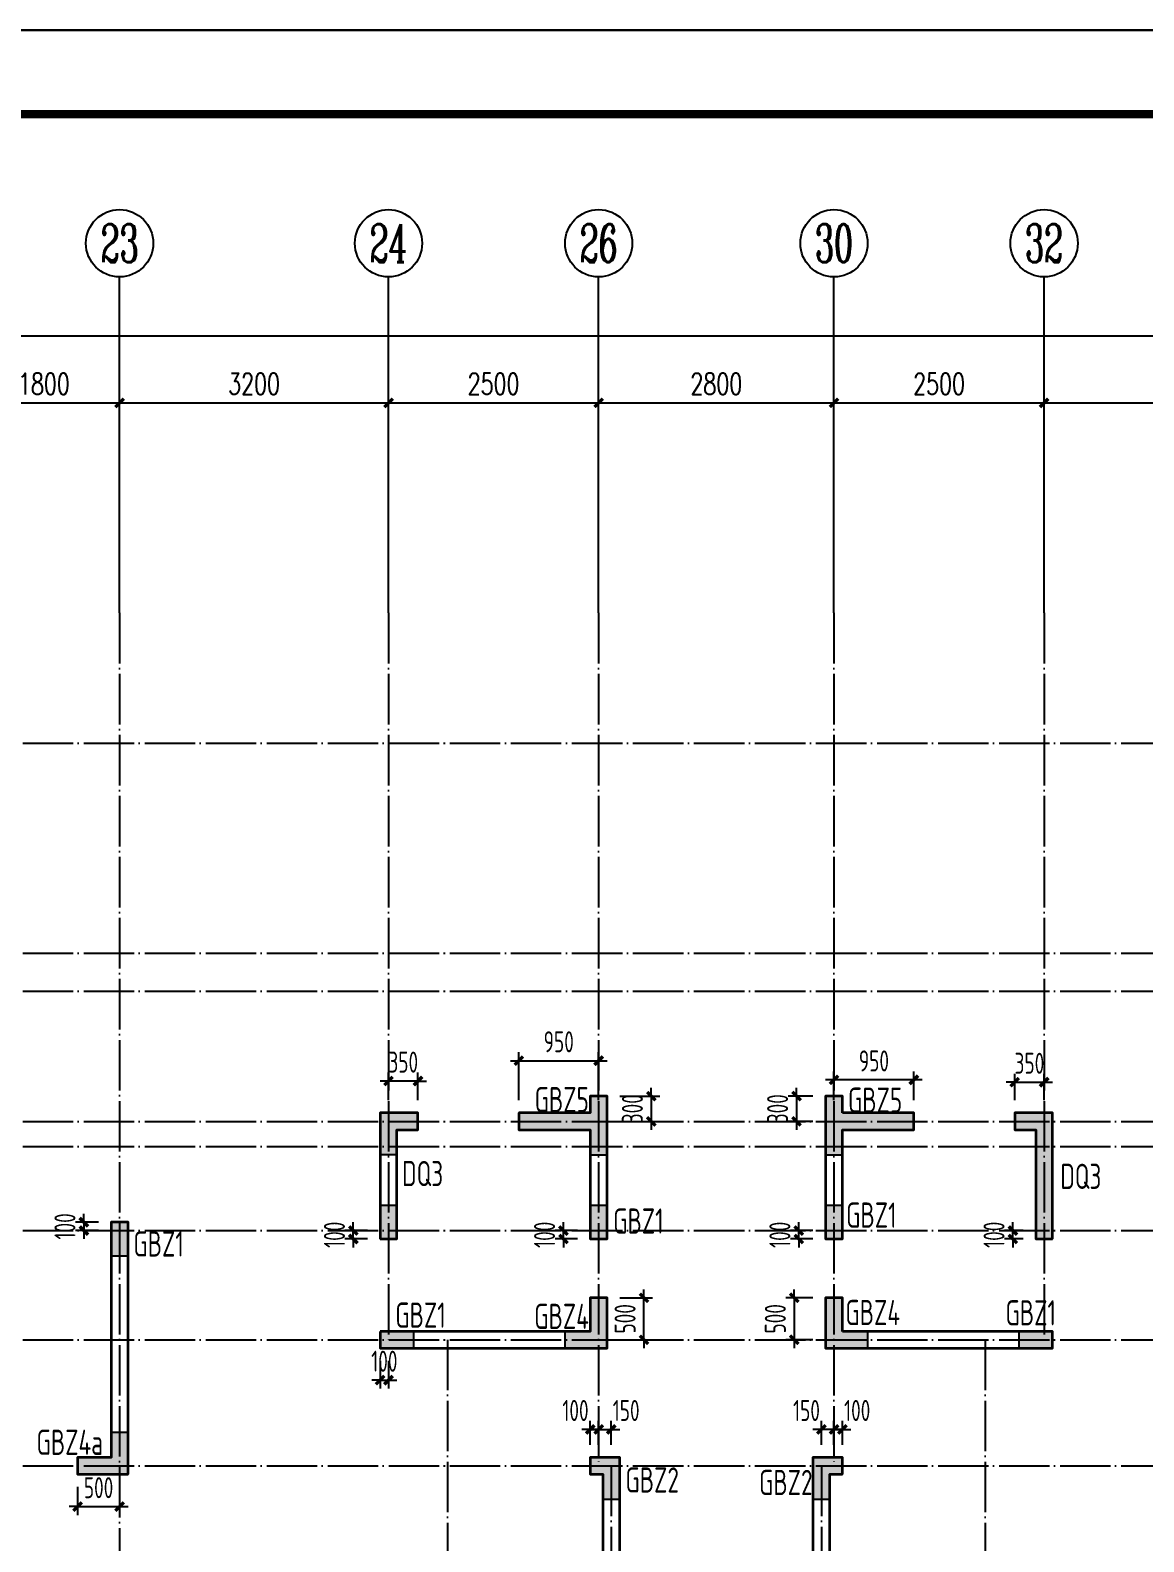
# Model space of a CAD drawing. Extents: x 393367 to 3005760, y 4998 to 826018.
# Drawn here: x 2384772 to 2398021, y 430574 to 448562 of the extents above; entities that cross this region are included whole.
import ezdxf
from ezdxf.enums import TextEntityAlignment as Align

# ---------------------------------------------------------------- set-up
doc = ezdxf.new("R2010")
doc.units = 0
doc.header["$LTSCALE"] = 1000
doc.linetypes.add('DOTE', pattern=[2.42, 2, -0.2, 0.02, -0.2])
doc.layers.get('0').update_dxf_attribs({"linetype": 'CONTINUOUS'})
doc.layers.get('Defpoints').update_dxf_attribs({"linetype": 'CONTINUOUS'})
for name, color, linetype in [('-TK', 7, 'CONTINUOUS'), ('AXIS', 3, 'CONTINUOUS'), ('AXIS_TEXT', 7, 'CONTINUOUS'), ('COLU_HATCH', 251, 'CONTINUOUS'), ('COLU_TH', 5, 'CONTINUOUS'), ('DIM', 3, 'CONTINUOUS'), ('DOTE', 8, 'DOTE'), ('S-砼墙', 150, 'CONTINUOUS'), ('TEXT', 7, 'CONTINUOUS')]:
    doc.layers.add(name, color=color, linetype=linetype)
doc.layers.add('yichutu', color=7, linetype='CONTINUOUS', true_color=0xffffff, plot=False)
doc.styles.add('_TCH_AXIS', font='COMPLEX', dxfattribs={"bigfont": 'GBCBIG'})
doc.styles.add('_TCH_DIM_T3', font='SIMPLEX', dxfattribs={"width": 0.705882, "bigfont": 'GBCBIG'})
doc.styles.add('COMPLEX', font='COMPLEX')
doc.styles.add('TSSD_Rein', font='Tssdeng.shx', dxfattribs={"width": 0.7, "bigfont": 'hztxt.shx'})
doc.dimstyles.new('_TCH_ARCH&&100', dxfattribs={"dimtxt": 255, "dimasz": 100, "dimexe": 250, "dimexo": 300, "dimgap": 100, "dimtad": 1, "dimdec": 0, "dimzin": 0, "dimdsep": 46, "dimtxsty": '_TCH_DIM_T3', "dimblk": 'ARCHTICK', "dimcen": 0.09, "dimclrt": 7, "dimazin": 2, "dimtfac": 1, "dimtdec": 0, "dimtix": 1, "dimtmove": 2, "dimatfit": 3, "dimldrblk": 'ARCHTICK', "dimfxl": 1, "dimtolj": 1, "dimtzin": 0, "dimarcsym": 0})
doc.dimstyles.new('TSSD_100_100$0', dxfattribs={"dimtxt": 250, "dimasz": 100, "dimexe": 100, "dimexo": 250, "dimgap": 100, "dimtad": 1, "dimdec": 0, "dimzin": 0, "dimdsep": 46, "dimtxsty": 'TSSD_Rein', "dimblk": 'ARCHTICK', "dimcen": 0, "dimdle": 100, "dimclrt": 7, "dimadec": 0, "dimazin": 0, "dimtfac": 1, "dimtdec": 0, "dimtix": 1, "dimtmove": 2, "dimatfit": 3, "dimldrblk": '_tsdbk', "dimfxl": 1, "dimtolj": 1, "dimtzin": 0, "dimarcsym": 0})

# ---------------------------------------------------------------- blocks, each defined once
blk = doc.blocks.new('_ArchTick')
at = {"color": 0, "linetype": 'ByBlock', "const_width": 0.4}
blk.add_lwpolyline([(-0.5, -0.5), (0.5, 0.5)], dxfattribs=at)
blk = doc.blocks.new('*D391')
at = {"layer": 'AXIS', "color": 0, "lineweight": -2, "transparency": 16777216}
for p, q in [((2396835, 441927), (2396835, 444377)), ((2400035, 441927), (2400035, 444377)), ((2396835, 444127), (2400035, 444127))]:
    blk.add_line(p, q, dxfattribs=at)
at = {"layer": 'Defpoints', "color": 0, "transparency": 16777216}
for p in [(2400035, 444127), (2396835, 441627), (2400035, 441627)]:
    blk.add_point(p, dxfattribs=at)
at = {"layer": 'AXIS', "color": 0, "lineweight": -2, "transparency": 16777216, "xscale": 100, "yscale": 100, "zscale": 100, "rotation": 180}
blk.add_blockref('_ArchTick', (2396835, 444127), dxfattribs=at)
at = {"layer": 'AXIS', "color": 0, "lineweight": -2, "transparency": 16777216, "xscale": 100, "yscale": 100, "zscale": 100}
blk.add_blockref('_ArchTick', (2400035, 444127), dxfattribs=at)
at = {"layer": 'AXIS', "color": 7, "transparency": 16777216, "insert": (2398435, 444354), "char_height": 255, "attachment_point": 5, "style": '_TCH_DIM_T3'}
blk.add_mtext('\\A1;3200', dxfattribs=at)
blk = doc.blocks.new('*D392')
at = {"layer": 'AXIS', "color": 0, "lineweight": -2, "transparency": 16777216}
for p, q in [((2394335, 441927), (2394335, 444377)), ((2396835, 441927), (2396835, 444377)), ((2394335, 444127), (2396835, 444127))]:
    blk.add_line(p, q, dxfattribs=at)
at = {"layer": 'Defpoints', "color": 0, "transparency": 16777216}
for p in [(2396835, 444127), (2394335, 441627), (2396835, 441627)]:
    blk.add_point(p, dxfattribs=at)
at = {"layer": 'AXIS', "color": 0, "lineweight": -2, "transparency": 16777216, "xscale": 100, "yscale": 100, "zscale": 100, "rotation": 180}
blk.add_blockref('_ArchTick', (2394335, 444127), dxfattribs=at)
at = {"layer": 'AXIS', "color": 0, "lineweight": -2, "transparency": 16777216, "xscale": 100, "yscale": 100, "zscale": 100}
blk.add_blockref('_ArchTick', (2396835, 444127), dxfattribs=at)
at = {"layer": 'AXIS', "color": 7, "transparency": 16777216, "insert": (2395585, 444354), "char_height": 255, "attachment_point": 5, "style": '_TCH_DIM_T3'}
blk.add_mtext('\\A1;2500', dxfattribs=at)
blk = doc.blocks.new('*D393')
at = {"layer": 'AXIS', "color": 0, "lineweight": -2, "transparency": 16777216}
for p, q in [((2391535, 441927), (2391535, 444377)), ((2394335, 441927), (2394335, 444377)), ((2391535, 444127), (2394335, 444127))]:
    blk.add_line(p, q, dxfattribs=at)
at = {"layer": 'Defpoints', "color": 0, "transparency": 16777216}
for p in [(2394335, 444127), (2391535, 441627), (2394335, 441627)]:
    blk.add_point(p, dxfattribs=at)
at = {"layer": 'AXIS', "color": 0, "lineweight": -2, "transparency": 16777216, "xscale": 100, "yscale": 100, "zscale": 100, "rotation": 180}
blk.add_blockref('_ArchTick', (2391535, 444127), dxfattribs=at)
at = {"layer": 'AXIS', "color": 0, "lineweight": -2, "transparency": 16777216, "xscale": 100, "yscale": 100, "zscale": 100}
blk.add_blockref('_ArchTick', (2394335, 444127), dxfattribs=at)
at = {"layer": 'AXIS', "color": 7, "transparency": 16777216, "insert": (2392935, 444354), "char_height": 255, "attachment_point": 5, "style": '_TCH_DIM_T3'}
blk.add_mtext('\\A1;2800', dxfattribs=at)
blk = doc.blocks.new('*D394')
at = {"layer": 'AXIS', "color": 0, "lineweight": -2, "transparency": 16777216}
for p, q in [((2389035, 441927), (2389035, 444377)), ((2391535, 441927), (2391535, 444377)), ((2389035, 444127), (2391535, 444127))]:
    blk.add_line(p, q, dxfattribs=at)
at = {"layer": 'Defpoints', "color": 0, "transparency": 16777216}
for p in [(2391535, 444127), (2389035, 441627), (2391535, 441627)]:
    blk.add_point(p, dxfattribs=at)
at = {"layer": 'AXIS', "color": 0, "lineweight": -2, "transparency": 16777216, "xscale": 100, "yscale": 100, "zscale": 100, "rotation": 180}
blk.add_blockref('_ArchTick', (2389035, 444127), dxfattribs=at)
at = {"layer": 'AXIS', "color": 0, "lineweight": -2, "transparency": 16777216, "xscale": 100, "yscale": 100, "zscale": 100}
blk.add_blockref('_ArchTick', (2391535, 444127), dxfattribs=at)
at = {"layer": 'AXIS', "color": 7, "transparency": 16777216, "insert": (2390285, 444354), "char_height": 255, "attachment_point": 5, "style": '_TCH_DIM_T3'}
blk.add_mtext('\\A1;2500', dxfattribs=at)
blk = doc.blocks.new('*D395')
at = {"layer": 'AXIS', "color": 0, "lineweight": -2, "transparency": 16777216}
for p, q in [((2385835, 441927), (2385835, 444377)), ((2389035, 441927), (2389035, 444377)), ((2385835, 444127), (2389035, 444127))]:
    blk.add_line(p, q, dxfattribs=at)
at = {"layer": 'Defpoints', "color": 0, "transparency": 16777216}
for p in [(2389035, 444127), (2385835, 441627), (2389035, 441627)]:
    blk.add_point(p, dxfattribs=at)
at = {"layer": 'AXIS', "color": 0, "lineweight": -2, "transparency": 16777216, "xscale": 100, "yscale": 100, "zscale": 100, "rotation": 180}
blk.add_blockref('_ArchTick', (2385835, 444127), dxfattribs=at)
at = {"layer": 'AXIS', "color": 0, "lineweight": -2, "transparency": 16777216, "xscale": 100, "yscale": 100, "zscale": 100}
blk.add_blockref('_ArchTick', (2389035, 444127), dxfattribs=at)
at = {"layer": 'AXIS', "color": 7, "transparency": 16777216, "insert": (2387435, 444354), "char_height": 255, "attachment_point": 5, "style": '_TCH_DIM_T3'}
blk.add_mtext('\\A1;3200', dxfattribs=at)
blk = doc.blocks.new('*D396')
at = {"layer": 'AXIS', "color": 0, "lineweight": -2, "transparency": 16777216}
for p, q in [((2384035, 441927), (2384035, 444377)), ((2385835, 441927), (2385835, 444377)), ((2384035, 444127), (2385835, 444127))]:
    blk.add_line(p, q, dxfattribs=at)
at = {"layer": 'Defpoints', "color": 0, "transparency": 16777216}
for p in [(2385835, 444127), (2384035, 441627), (2385835, 441627)]:
    blk.add_point(p, dxfattribs=at)
at = {"layer": 'AXIS', "color": 0, "lineweight": -2, "transparency": 16777216, "xscale": 100, "yscale": 100, "zscale": 100, "rotation": 180}
blk.add_blockref('_ArchTick', (2384035, 444127), dxfattribs=at)
at = {"layer": 'AXIS', "color": 0, "lineweight": -2, "transparency": 16777216, "xscale": 100, "yscale": 100, "zscale": 100}
blk.add_blockref('_ArchTick', (2385835, 444127), dxfattribs=at)
at = {"layer": 'AXIS', "color": 7, "transparency": 16777216, "insert": (2384935, 444354), "char_height": 255, "attachment_point": 5, "style": '_TCH_DIM_T3'}
blk.add_mtext('\\A1;1800', dxfattribs=at)
blk = doc.blocks.new('*D445')
at = {"layer": 'AXIS', "color": 0, "lineweight": -2, "transparency": 16777216}
for p, q in [((2351735, 441927), (2351735, 445177)), ((2406735, 441927), (2406735, 445177)), ((2351735, 444927), (2406735, 444927))]:
    blk.add_line(p, q, dxfattribs=at)
at = {"layer": 'Defpoints', "color": 0, "transparency": 16777216}
for p in [(2406735, 444927), (2351735, 441627), (2406735, 441627)]:
    blk.add_point(p, dxfattribs=at)
at = {"layer": 'AXIS', "color": 0, "lineweight": -2, "transparency": 16777216, "xscale": 100, "yscale": 100, "zscale": 100, "rotation": 180}
blk.add_blockref('_ArchTick', (2351735, 444927), dxfattribs=at)
at = {"layer": 'AXIS', "color": 0, "lineweight": -2, "transparency": 16777216, "xscale": 100, "yscale": 100, "zscale": 100}
blk.add_blockref('_ArchTick', (2406735, 444927), dxfattribs=at)
at = {"layer": 'AXIS', "color": 7, "transparency": 16777216, "insert": (2379235, 445154), "char_height": 255, "attachment_point": 5, "style": '_TCH_DIM_T3'}
blk.add_mtext('\\A1;55000', dxfattribs=at)
blk = doc.blocks.new('_axiso')
blk.add_circle((0, 0), 0.5)
at = {"layer": 'AXIS_TEXT', "style": 'COMPLEX', "width": 1.041667}
blk.add_attdef('A', text='', height=0.56, dxfattribs=at).set_placement((-0.25, -0.28), (0.25, -0.28), align=Align.FIT)
blk = doc.blocks.new('*D318')
at = {"layer": 'Defpoints', "color": 0, "transparency": 16777216}
for p in [(2394335, 431911), (2394335, 431477), (2394435, 431477)]:
    blk.add_point(p, dxfattribs=at)
at = {"layer": 'DIM', "color": 0, "lineweight": -2, "transparency": 16777216}
for p, q in [((2394335, 431911), (2394235, 431911)), ((2394335, 431727), (2394335, 432011)), ((2394435, 431911), (2394335, 431911)), ((2394435, 431727), (2394435, 432011)), ((2394435, 431911), (2394535, 431911))]:
    blk.add_line(p, q, dxfattribs=at)
at = {"layer": 'DIM', "color": 0, "lineweight": -2, "transparency": 16777216, "xscale": 100, "yscale": 100, "zscale": 100}
blk.add_blockref('_ArchTick', (2394335, 431911), dxfattribs=at)
at = {"layer": 'DIM', "color": 0, "lineweight": -2, "transparency": 16777216, "xscale": 100, "yscale": 100, "zscale": 100, "rotation": 180}
blk.add_blockref('_ArchTick', (2394435, 431911), dxfattribs=at)
at = {"layer": 'DIM', "color": 7, "transparency": 16777216, "insert": (2394611, 432136), "char_height": 250, "attachment_point": 5, "style": 'TSSD_Rein'}
blk.add_mtext('\\A1;100', dxfattribs=at)
blk = doc.blocks.new('_tsdbk')
blk.add_line((-1, 0), (0, 0))
at = {"const_width": 0.5}
blk.add_lwpolyline([(-0.7, -0.7), (0.7, 0.7)], dxfattribs=at)
blk = doc.blocks.new('*D319')
at = {"layer": 'Defpoints', "color": 0, "transparency": 16777216}
for p in [(2394185, 431911), (2394185, 431477), (2394335, 431477)]:
    blk.add_point(p, dxfattribs=at)
at = {"layer": 'DIM', "color": 0, "lineweight": -2, "transparency": 16777216}
for p, q in [((2394185, 431911), (2394085, 431911)), ((2394185, 431727), (2394185, 432011)), ((2394335, 431911), (2394185, 431911)), ((2394335, 431727), (2394335, 432011)), ((2394335, 431911), (2394435, 431911))]:
    blk.add_line(p, q, dxfattribs=at)
at = {"layer": 'DIM', "color": 0, "lineweight": -2, "transparency": 16777216, "xscale": 100, "yscale": 100, "zscale": 100}
blk.add_blockref('_ArchTick', (2394185, 431911), dxfattribs=at)
at = {"layer": 'DIM', "color": 0, "lineweight": -2, "transparency": 16777216, "xscale": 100, "yscale": 100, "zscale": 100, "rotation": 180}
blk.add_blockref('_ArchTick', (2394335, 431911), dxfattribs=at)
at = {"layer": 'DIM', "color": 7, "transparency": 16777216, "insert": (2394008, 432136), "char_height": 250, "attachment_point": 5, "style": 'TSSD_Rein'}
blk.add_mtext('\\A1;150', dxfattribs=at)
blk = doc.blocks.new('*D320')
at = {"layer": 'Defpoints', "color": 0, "transparency": 16777216}
for p in [(2391535, 431911), (2391435, 431477), (2391535, 431477)]:
    blk.add_point(p, dxfattribs=at)
at = {"layer": 'DIM', "color": 0, "lineweight": -2, "transparency": 16777216}
for p, q in [((2391435, 431911), (2391335, 431911)), ((2391435, 431727), (2391435, 432011)), ((2391435, 431911), (2391535, 431911)), ((2391535, 431727), (2391535, 432011)), ((2391535, 431911), (2391635, 431911))]:
    blk.add_line(p, q, dxfattribs=at)
at = {"layer": 'DIM', "color": 0, "lineweight": -2, "transparency": 16777216, "xscale": 100, "yscale": 100, "zscale": 100}
blk.add_blockref('_ArchTick', (2391435, 431911), dxfattribs=at)
at = {"layer": 'DIM', "color": 0, "lineweight": -2, "transparency": 16777216, "xscale": 100, "yscale": 100, "zscale": 100, "rotation": 180}
blk.add_blockref('_ArchTick', (2391535, 431911), dxfattribs=at)
at = {"layer": 'DIM', "color": 7, "transparency": 16777216, "insert": (2391259, 432136), "char_height": 250, "attachment_point": 5, "style": 'TSSD_Rein'}
blk.add_mtext('\\A1;100', dxfattribs=at)
blk = doc.blocks.new('*D321')
at = {"layer": 'Defpoints', "color": 0, "transparency": 16777216}
for p in [(2391685, 431911), (2391535, 431477), (2391685, 431477)]:
    blk.add_point(p, dxfattribs=at)
at = {"layer": 'DIM', "color": 0, "lineweight": -2, "transparency": 16777216}
for p, q in [((2391535, 431911), (2391435, 431911)), ((2391535, 431727), (2391535, 432011)), ((2391535, 431911), (2391685, 431911)), ((2391685, 431727), (2391685, 432011)), ((2391685, 431911), (2391785, 431911))]:
    blk.add_line(p, q, dxfattribs=at)
at = {"layer": 'DIM', "color": 0, "lineweight": -2, "transparency": 16777216, "xscale": 100, "yscale": 100, "zscale": 100}
blk.add_blockref('_ArchTick', (2391535, 431911), dxfattribs=at)
at = {"layer": 'DIM', "color": 0, "lineweight": -2, "transparency": 16777216, "xscale": 100, "yscale": 100, "zscale": 100, "rotation": 180}
blk.add_blockref('_ArchTick', (2391685, 431911), dxfattribs=at)
at = {"layer": 'DIM', "color": 7, "transparency": 16777216, "insert": (2391862, 432136), "char_height": 250, "attachment_point": 5, "style": 'TSSD_Rein'}
blk.add_mtext('\\A1;150', dxfattribs=at)
blk = doc.blocks.new('*D322')
at = {"layer": 'Defpoints', "color": 0, "transparency": 16777216}
for p in [(2388935, 432977), (2389035, 432977), (2389035, 432497)]:
    blk.add_point(p, dxfattribs=at)
at = {"layer": 'DIM', "color": 0, "lineweight": -2, "transparency": 16777216}
for p, q in [((2388935, 432727), (2388935, 432397)), ((2389035, 432727), (2389035, 432397)), ((2388935, 432497), (2388835, 432497)), ((2388935, 432497), (2389035, 432497)), ((2389035, 432497), (2389135, 432497))]:
    blk.add_line(p, q, dxfattribs=at)
at = {"layer": 'DIM', "color": 0, "lineweight": -2, "transparency": 16777216, "xscale": 100, "yscale": 100, "zscale": 100}
blk.add_blockref('_ArchTick', (2388935, 432497), dxfattribs=at)
at = {"layer": 'DIM', "color": 0, "lineweight": -2, "transparency": 16777216, "xscale": 100, "yscale": 100, "zscale": 100, "rotation": 180}
blk.add_blockref('_ArchTick', (2389035, 432497), dxfattribs=at)
at = {"layer": 'DIM', "color": 7, "transparency": 16777216, "insert": (2388985, 432722), "char_height": 250, "attachment_point": 5, "style": 'TSSD_Rein'}
blk.add_mtext('\\A1;100', dxfattribs=at)
blk = doc.blocks.new('*D323')
at = {"layer": 'Defpoints', "color": 0, "transparency": 16777216}
for p in [(2385410, 434277), (2385835, 434377), (2385835, 434277)]:
    blk.add_point(p, dxfattribs=at)
at = {"layer": 'DIM', "color": 0, "lineweight": -2, "transparency": 16777216}
for p, q in [((2385410, 434377), (2385410, 434477)), ((2385585, 434377), (2385310, 434377)), ((2385585, 434277), (2385310, 434277)), ((2385410, 434377), (2385410, 434277)), ((2385410, 434277), (2385410, 434177))]:
    blk.add_line(p, q, dxfattribs=at)
at = {"layer": 'DIM', "color": 0, "lineweight": -2, "transparency": 16777216, "xscale": 100, "yscale": 100, "zscale": 100}
for p, rotation in [((2385410, 434377), 270), ((2385410, 434277), 90)]:
    blk.add_blockref('_ArchTick', p, dxfattribs=dict(at, rotation=rotation))
at = {"layer": 'DIM', "color": 7, "transparency": 16777216, "insert": (2385185, 434327), "char_height": 250, "attachment_point": 5, "rotation": 90, "style": 'TSSD_Rein'}
blk.add_mtext('\\A1;100', dxfattribs=at)
blk = doc.blocks.new('*D324')
at = {"layer": 'Defpoints', "color": 0, "transparency": 16777216}
for p in [(2385335, 431477), (2385835, 431477), (2385835, 430992)]:
    blk.add_point(p, dxfattribs=at)
at = {"layer": 'DIM', "color": 0, "lineweight": -2, "transparency": 16777216}
for p, q in [((2385335, 431227), (2385335, 430892)), ((2385835, 431227), (2385835, 430892)), ((2385335, 430992), (2385235, 430992)), ((2385335, 430992), (2385835, 430992)), ((2385835, 430992), (2385935, 430992))]:
    blk.add_line(p, q, dxfattribs=at)
at = {"layer": 'DIM', "color": 0, "lineweight": -2, "transparency": 16777216, "xscale": 100, "yscale": 100, "zscale": 100}
blk.add_blockref('_ArchTick', (2385335, 430992), dxfattribs=at)
at = {"layer": 'DIM', "color": 0, "lineweight": -2, "transparency": 16777216, "xscale": 100, "yscale": 100, "zscale": 100, "rotation": 180}
blk.add_blockref('_ArchTick', (2385835, 430992), dxfattribs=at)
at = {"layer": 'DIM', "color": 7, "transparency": 16777216, "insert": (2385585, 431217), "char_height": 250, "attachment_point": 5, "style": 'TSSD_Rein'}
blk.add_mtext('\\A1;500', dxfattribs=at)
blk = doc.blocks.new('*D327')
at = {"layer": 'Defpoints', "color": 0, "transparency": 16777216}
for p in [(2391116, 434277), (2391535, 434277), (2391535, 434177)]:
    blk.add_point(p, dxfattribs=at)
at = {"layer": 'DIM', "color": 0, "lineweight": -2, "transparency": 16777216}
for p, q in [((2391285, 434277), (2391016, 434277)), ((2391116, 434277), (2391116, 434377)), ((2391116, 434177), (2391116, 434277)), ((2391285, 434177), (2391016, 434177)), ((2391116, 434177), (2391116, 434077))]:
    blk.add_line(p, q, dxfattribs=at)
at = {"layer": 'DIM', "color": 0, "lineweight": -2, "transparency": 16777216, "xscale": 100, "yscale": 100, "zscale": 100}
for p, rotation in [((2391116, 434277), 270), ((2391116, 434177), 90)]:
    blk.add_blockref('_ArchTick', p, dxfattribs=dict(at, rotation=rotation))
at = {"layer": 'DIM', "color": 7, "transparency": 16777216, "insert": (2390891, 434227), "char_height": 250, "attachment_point": 5, "rotation": 90, "style": 'TSSD_Rein'}
blk.add_mtext('\\A1;100', dxfattribs=at)
blk = doc.blocks.new('*D328')
at = {"layer": 'Defpoints', "color": 0, "transparency": 16777216}
for p in [(2388616, 434277), (2389035, 434277), (2389035, 434177)]:
    blk.add_point(p, dxfattribs=at)
at = {"layer": 'DIM', "color": 0, "lineweight": -2, "transparency": 16777216}
for p, q in [((2388785, 434277), (2388516, 434277)), ((2388616, 434277), (2388616, 434377)), ((2388616, 434177), (2388616, 434277)), ((2388785, 434177), (2388516, 434177)), ((2388616, 434177), (2388616, 434077))]:
    blk.add_line(p, q, dxfattribs=at)
at = {"layer": 'DIM', "color": 0, "lineweight": -2, "transparency": 16777216, "xscale": 100, "yscale": 100, "zscale": 100}
for p, rotation in [((2388616, 434277), 270), ((2388616, 434177), 90)]:
    blk.add_blockref('_ArchTick', p, dxfattribs=dict(at, rotation=rotation))
at = {"layer": 'DIM', "color": 7, "transparency": 16777216, "insert": (2388391, 434227), "char_height": 250, "attachment_point": 5, "rotation": 90, "style": 'TSSD_Rein'}
blk.add_mtext('\\A1;100', dxfattribs=at)
blk = doc.blocks.new('*D329')
at = {"layer": 'Defpoints', "color": 0, "transparency": 16777216}
for p in [(2393916, 434277), (2394335, 434277), (2394335, 434177)]:
    blk.add_point(p, dxfattribs=at)
at = {"layer": 'DIM', "color": 0, "lineweight": -2, "transparency": 16777216}
for p, q in [((2394085, 434277), (2393816, 434277)), ((2393916, 434277), (2393916, 434377)), ((2393916, 434177), (2393916, 434277)), ((2394085, 434177), (2393816, 434177)), ((2393916, 434177), (2393916, 434077))]:
    blk.add_line(p, q, dxfattribs=at)
at = {"layer": 'DIM', "color": 0, "lineweight": -2, "transparency": 16777216, "xscale": 100, "yscale": 100, "zscale": 100}
for p, rotation in [((2393916, 434277), 270), ((2393916, 434177), 90)]:
    blk.add_blockref('_ArchTick', p, dxfattribs=dict(at, rotation=rotation))
at = {"layer": 'DIM', "color": 7, "transparency": 16777216, "insert": (2393691, 434227), "char_height": 250, "attachment_point": 5, "rotation": 90, "style": 'TSSD_Rein'}
blk.add_mtext('\\A1;100', dxfattribs=at)
blk = doc.blocks.new('*D330')
at = {"layer": 'Defpoints', "color": 0, "transparency": 16777216}
for p in [(2391535, 433477), (2392074, 433477), (2391535, 432977)]:
    blk.add_point(p, dxfattribs=at)
at = {"layer": 'DIM', "color": 0, "lineweight": -2, "transparency": 16777216}
for p, q in [((2392074, 433477), (2392074, 433577)), ((2391785, 433477), (2392174, 433477)), ((2392074, 432977), (2392074, 433477)), ((2391785, 432977), (2392174, 432977)), ((2392074, 432977), (2392074, 432877))]:
    blk.add_line(p, q, dxfattribs=at)
at = {"layer": 'DIM', "color": 0, "lineweight": -2, "transparency": 16777216, "xscale": 100, "yscale": 100, "zscale": 100}
for p, rotation in [((2392074, 433477), 270), ((2392074, 432977), 90)]:
    blk.add_blockref('_ArchTick', p, dxfattribs=dict(at, rotation=rotation))
at = {"layer": 'DIM', "color": 7, "transparency": 16777216, "insert": (2391849, 433227), "char_height": 250, "attachment_point": 5, "rotation": 90, "style": 'TSSD_Rein'}
blk.add_mtext('\\A1;500', dxfattribs=at)
blk = doc.blocks.new('*D331')
at = {"layer": 'Defpoints', "color": 0, "transparency": 16777216}
for p in [(2394335, 433477), (2393862, 432977), (2394335, 432977)]:
    blk.add_point(p, dxfattribs=at)
at = {"layer": 'DIM', "color": 0, "lineweight": -2, "transparency": 16777216}
for p, q in [((2393862, 433477), (2393862, 433577)), ((2394085, 433477), (2393762, 433477)), ((2393862, 433477), (2393862, 432977)), ((2394085, 432977), (2393762, 432977)), ((2393862, 432977), (2393862, 432877))]:
    blk.add_line(p, q, dxfattribs=at)
at = {"layer": 'DIM', "color": 0, "lineweight": -2, "transparency": 16777216, "xscale": 100, "yscale": 100, "zscale": 100}
for p, rotation in [((2393862, 433477), 270), ((2393862, 432977), 90)]:
    blk.add_blockref('_ArchTick', p, dxfattribs=dict(at, rotation=rotation))
at = {"layer": 'DIM', "color": 7, "transparency": 16777216, "insert": (2393637, 433227), "char_height": 250, "attachment_point": 5, "rotation": 90, "style": 'TSSD_Rein'}
blk.add_mtext('\\A1;500', dxfattribs=at)
blk = doc.blocks.new('*D332')
at = {"layer": 'Defpoints', "color": 0, "transparency": 16777216}
for p in [(2391535, 436299), (2390585, 435577), (2391535, 435577)]:
    blk.add_point(p, dxfattribs=at)
at = {"layer": 'DIM', "color": 0, "lineweight": -2, "transparency": 16777216}
for p, q in [((2390485, 436299), (2391635, 436299)), ((2390585, 435827), (2390585, 436399)), ((2391535, 435827), (2391535, 436399))]:
    blk.add_line(p, q, dxfattribs=at)
at = {"layer": 'DIM', "color": 0, "lineweight": -2, "transparency": 16777216, "xscale": 100, "yscale": 100, "zscale": 100, "rotation": 180}
blk.add_blockref('_ArchTick', (2390585, 436299), dxfattribs=at)
at = {"layer": 'DIM', "color": 0, "lineweight": -2, "transparency": 16777216, "xscale": 100, "yscale": 100, "zscale": 100}
blk.add_blockref('_ArchTick', (2391535, 436299), dxfattribs=at)
at = {"layer": 'DIM', "color": 7, "transparency": 16777216, "insert": (2391060, 436524), "char_height": 250, "attachment_point": 5, "style": 'TSSD_Rein'}
blk.add_mtext('\\A1;950', dxfattribs=at)
blk = doc.blocks.new('*D333')
at = {"layer": 'Defpoints', "color": 0, "transparency": 16777216}
for p in [(2391535, 435877), (2391535, 435577), (2392161, 435577)]:
    blk.add_point(p, dxfattribs=at)
at = {"layer": 'DIM', "color": 0, "lineweight": -2, "transparency": 16777216}
for p, q in [((2391785, 435877), (2392261, 435877)), ((2392161, 435877), (2392161, 435977)), ((2392161, 435877), (2392161, 435577)), ((2391785, 435577), (2392261, 435577)), ((2392161, 435577), (2392161, 435477))]:
    blk.add_line(p, q, dxfattribs=at)
at = {"layer": 'DIM', "color": 0, "lineweight": -2, "transparency": 16777216, "xscale": 100, "yscale": 100, "zscale": 100}
for p, rotation in [((2392161, 435877), 270), ((2392161, 435577), 90)]:
    blk.add_blockref('_ArchTick', p, dxfattribs=dict(at, rotation=rotation))
at = {"layer": 'DIM', "color": 7, "transparency": 16777216, "insert": (2391936, 435727), "char_height": 250, "attachment_point": 5, "rotation": 90, "style": 'TSSD_Rein'}
blk.add_mtext('\\A1;300', dxfattribs=at)
blk = doc.blocks.new('*D334')
at = {"layer": 'Defpoints', "color": 0, "transparency": 16777216}
for p in [(2394335, 436071), (2394335, 435577), (2395285, 435577)]:
    blk.add_point(p, dxfattribs=at)
at = {"layer": 'DIM', "color": 0, "lineweight": -2, "transparency": 16777216}
for p, q in [((2395385, 436071), (2394235, 436071)), ((2394335, 435827), (2394335, 436171)), ((2395285, 435827), (2395285, 436171))]:
    blk.add_line(p, q, dxfattribs=at)
at = {"layer": 'DIM', "color": 0, "lineweight": -2, "transparency": 16777216, "xscale": 100, "yscale": 100, "zscale": 100, "rotation": 180}
blk.add_blockref('_ArchTick', (2394335, 436071), dxfattribs=at)
at = {"layer": 'DIM', "color": 0, "lineweight": -2, "transparency": 16777216, "xscale": 100, "yscale": 100, "zscale": 100}
blk.add_blockref('_ArchTick', (2395285, 436071), dxfattribs=at)
at = {"layer": 'DIM', "color": 7, "transparency": 16777216, "insert": (2394810, 436296), "char_height": 250, "attachment_point": 5, "style": 'TSSD_Rein'}
blk.add_mtext('\\A1;950', dxfattribs=at)
blk = doc.blocks.new('*D335')
at = {"layer": 'Defpoints', "color": 0, "transparency": 16777216}
for p in [(2394335, 435877), (2393889, 435577), (2394335, 435577)]:
    blk.add_point(p, dxfattribs=at)
at = {"layer": 'DIM', "color": 0, "lineweight": -2, "transparency": 16777216}
for p, q in [((2394085, 435877), (2393789, 435877)), ((2393889, 435877), (2393889, 435977)), ((2393889, 435877), (2393889, 435577)), ((2394085, 435577), (2393789, 435577)), ((2393889, 435577), (2393889, 435477))]:
    blk.add_line(p, q, dxfattribs=at)
at = {"layer": 'DIM', "color": 0, "lineweight": -2, "transparency": 16777216, "xscale": 100, "yscale": 100, "zscale": 100}
for p, rotation in [((2393889, 435877), 270), ((2393889, 435577), 90)]:
    blk.add_blockref('_ArchTick', p, dxfattribs=dict(at, rotation=rotation))
at = {"layer": 'DIM', "color": 7, "transparency": 16777216, "insert": (2393664, 435727), "char_height": 250, "attachment_point": 5, "rotation": 90, "style": 'TSSD_Rein'}
blk.add_mtext('\\A1;300', dxfattribs=at)
blk = doc.blocks.new('*D336')
at = {"layer": 'Defpoints', "color": 0, "transparency": 16777216}
for p in [(2396835, 436043), (2396485, 435577), (2396835, 435577)]:
    blk.add_point(p, dxfattribs=at)
at = {"layer": 'DIM', "color": 0, "lineweight": -2, "transparency": 16777216}
for p, q in [((2396485, 435827), (2396485, 436143)), ((2396835, 435827), (2396835, 436143)), ((2396485, 436043), (2396385, 436043)), ((2396485, 436043), (2396835, 436043)), ((2396835, 436043), (2396935, 436043))]:
    blk.add_line(p, q, dxfattribs=at)
at = {"layer": 'DIM', "color": 0, "lineweight": -2, "transparency": 16777216, "xscale": 100, "yscale": 100, "zscale": 100}
blk.add_blockref('_ArchTick', (2396485, 436043), dxfattribs=at)
at = {"layer": 'DIM', "color": 0, "lineweight": -2, "transparency": 16777216, "xscale": 100, "yscale": 100, "zscale": 100, "rotation": 180}
blk.add_blockref('_ArchTick', (2396835, 436043), dxfattribs=at)
at = {"layer": 'DIM', "color": 7, "transparency": 16777216, "insert": (2396660, 436268), "char_height": 250, "attachment_point": 5, "style": 'TSSD_Rein'}
blk.add_mtext('\\A1;350', dxfattribs=at)
blk = doc.blocks.new('*D337')
at = {"layer": 'Defpoints', "color": 0, "transparency": 16777216}
for p in [(2389035, 436057), (2389035, 435577), (2389385, 435577)]:
    blk.add_point(p, dxfattribs=at)
at = {"layer": 'DIM', "color": 0, "lineweight": -2, "transparency": 16777216}
for p, q in [((2389035, 436057), (2388935, 436057)), ((2389035, 435827), (2389035, 436157)), ((2389385, 436057), (2389035, 436057)), ((2389385, 435827), (2389385, 436157)), ((2389385, 436057), (2389485, 436057))]:
    blk.add_line(p, q, dxfattribs=at)
at = {"layer": 'DIM', "color": 0, "lineweight": -2, "transparency": 16777216, "xscale": 100, "yscale": 100, "zscale": 100}
blk.add_blockref('_ArchTick', (2389035, 436057), dxfattribs=at)
at = {"layer": 'DIM', "color": 0, "lineweight": -2, "transparency": 16777216, "xscale": 100, "yscale": 100, "zscale": 100, "rotation": 180}
blk.add_blockref('_ArchTick', (2389385, 436057), dxfattribs=at)
at = {"layer": 'DIM', "color": 7, "transparency": 16777216, "insert": (2389210, 436282), "char_height": 250, "attachment_point": 5, "style": 'TSSD_Rein'}
blk.add_mtext('\\A1;350', dxfattribs=at)
blk = doc.blocks.new('*D345')
at = {"layer": 'Defpoints', "color": 0, "transparency": 16777216}
for p in [(2396464, 434277), (2396835, 434277), (2396835, 434177)]:
    blk.add_point(p, dxfattribs=at)
at = {"layer": 'DIM', "color": 0, "lineweight": -2, "transparency": 16777216}
for p, q in [((2396585, 434277), (2396364, 434277)), ((2396464, 434277), (2396464, 434377)), ((2396464, 434177), (2396464, 434277)), ((2396585, 434177), (2396364, 434177)), ((2396464, 434177), (2396464, 434077))]:
    blk.add_line(p, q, dxfattribs=at)
at = {"layer": 'DIM', "color": 0, "lineweight": -2, "transparency": 16777216, "xscale": 100, "yscale": 100, "zscale": 100}
for p, rotation in [((2396464, 434277), 270), ((2396464, 434177), 90)]:
    blk.add_blockref('_ArchTick', p, dxfattribs=dict(at, rotation=rotation))
at = {"layer": 'DIM', "color": 7, "transparency": 16777216, "insert": (2396239, 434227), "char_height": 250, "attachment_point": 5, "rotation": 90, "style": 'TSSD_Rein'}
blk.add_mtext('\\A1;100', dxfattribs=at)
blk = doc.blocks.new('A1')
blk.add_lwpolyline([(0, 59400), (0, 0), (84100, 0), (84100, 59400)], close=True)
at = {"const_width": 100}
blk.add_lwpolyline([(2500, 58400), (2500, 1000), (83100, 1000), (83100, 58400)], close=True, dxfattribs=at)
blk = doc.blocks.new('yct-841-594-84100-59400-100-1000')
at = {"layer": 'yichutu', "color": 7, "true_color": 0xffffff}
blk.add_lwpolyline([(0, 0), (0, 59400), (84100, 59400), (84100, 0)], close=True, dxfattribs=at)

msp = doc.modelspace()

# ---------------------------------------------------------------- hatches: boundary and pattern name
at = {"layer": 'COLU_HATCH'}
for points in [[(2391435.04921, 435476.94405), (2391435.0546, 435176.94405), (2391635.05773, 435176.94702), (2391635.04735, 435876.99152), (2391435.04735, 435876.99152), (2391435.04735, 435676.94405), (2390585.05284, 435676.99086), (2390585.04182, 435476.99086)], [(2394435.04736, 435676.99086), (2394435.04736, 435876.99152), (2394235.04736, 435876.99152), (2394235.05774, 435176.98789), (2394435.05461, 435176.99086), (2394435.04922, 435476.99086), (2395285.04737, 435476.99086), (2395285.04737, 435676.99086)], [(2389134.94965, 435476.99086), (2389134.94965, 435176.99086), (2388934.94966, 435176.99086), (2388934.94967, 435676.99086), (2389385.04712, 435676.99086), (2389385.04712, 435476.99086)], [(2396735.14513, 435476.99086), (2396485.04737, 435476.99086), (2396485.04737, 435676.99086), (2396935.14513, 435676.99086), (2396935.14513, 434176.9907), (2396735.14513, 434176.9907)], [(2388934.94966, 434576.9906), (2388934.94966, 434176.9906), (2389134.94966, 434176.99077), (2389134.94966, 434576.99077)], [(2391435.06538, 434576.93667), (2391435.07257, 434176.93667), (2391635.07257, 434176.94041), (2391635.06664, 434576.94041)], [(2394235.06664, 434576.98899), (2394235.07258, 434176.98899), (2394435.07258, 434176.99273), (2394435.06539, 434576.99273)], [(2385935.04919, 433976.98994), (2385935.04919, 434376.98994), (2385735.04919, 434376.98994), (2385735.04919, 433976.98994)], [(2391434.95098, 433076.9906), (2391434.95098, 433476.9906), (2391634.95098, 433476.9906), (2391634.95098, 432876.9906), (2391134.95098, 432876.9906), (2391134.95098, 433076.9906)], [(2394435.14373, 433076.9906), (2394735.14373, 433076.9906), (2394735.14373, 432876.9906), (2394235.14373, 432876.9906), (2394235.14373, 433476.9906), (2394435.14373, 433476.9906)], [(2388934.95326, 433076.9906), (2388934.95326, 432876.9906), (2389334.95326, 432876.9906), (2389334.95326, 433076.9906)], [(2396535.14145, 432876.9906), (2396935.14145, 432876.9906), (2396935.14145, 433076.9906), (2396535.14145, 433076.9906)], [(2385735.04919, 431576.91346), (2385735.04919, 431876.91346), (2385935.04919, 431876.91346), (2385935.04919, 431376.91346), (2385335.04474, 431376.91346), (2385335.04474, 431576.91346)], [(2391584.94917, 431376.94313), (2391434.95988, 431376.93599), (2391434.93846, 431576.93599), (2391784.94917, 431576.92885), (2391784.94917, 431076.94313), (2391584.94917, 431076.94313)], [(2394285.14553, 431376.94652), (2394285.14553, 431076.94652), (2394085.14553, 431076.94652), (2394085.14553, 431576.94578), (2394435.14516, 431576.94707), (2394435.1459, 431376.94707)]]:
    msp.add_hatch(color=256, dxfattribs=at).paths.add_polyline_path(points)

# ---------------------------------------------------------------- linework, layer by layer
at = {"layer": 'AXIS'}
for p, q in [((2385834.75935, 441626.98994), (2385834.75935, 445626.98994)), ((2389034.75935, 441626.98994), (2389034.75935, 445626.98994)), ((2391534.75935, 441626.98994), (2391534.75935, 445626.98994)), ((2394334.75935, 441626.98994), (2394334.75935, 445626.98994)), ((2396834.75935, 441626.98994), (2396834.75935, 445626.98994))]:
    msp.add_line(p, q, dxfattribs=at)
at = {"layer": 'COLU_TH'}
for points in [[(2391435.04921, 435476.94405), (2391435.0546, 435176.94405), (2391635.05773, 435176.94702), (2391635.04735, 435876.99152), (2391435.04735, 435876.99152), (2391435.04735, 435676.94405), (2390585.05284, 435676.99086), (2390585.04182, 435476.99086)], [(2394435.04736, 435676.99086), (2394435.04736, 435876.99152), (2394235.04736, 435876.99152), (2394235.05774, 435176.98789), (2394435.05461, 435176.99086), (2394435.04922, 435476.99086), (2395285.04737, 435476.99086), (2395285.04737, 435676.99086)], [(2389134.94965, 435476.99086), (2389134.94965, 435176.99086), (2388934.94966, 435176.99086), (2388934.94967, 435676.99086), (2389385.04712, 435676.99086), (2389385.04712, 435476.99086)], [(2396735.14513, 435476.99086), (2396485.04737, 435476.99086), (2396485.04737, 435676.99086), (2396935.14513, 435676.99086), (2396935.14513, 434176.9907), (2396735.14513, 434176.9907)], [(2388934.94966, 434576.9906), (2388934.94966, 434176.9906), (2389134.94966, 434176.99077), (2389134.94966, 434576.99077)], [(2391435.06538, 434576.93667), (2391435.07257, 434176.93667), (2391635.07257, 434176.94041), (2391635.06664, 434576.94041)], [(2394235.06664, 434576.98899), (2394235.07258, 434176.98899), (2394435.07258, 434176.99273), (2394435.06539, 434576.99273)], [(2385935.04919, 433976.98994), (2385935.04919, 434376.98994), (2385735.04919, 434376.98994), (2385735.04919, 433976.98994)], [(2391434.95098, 433076.9906), (2391434.95098, 433476.9906), (2391634.95098, 433476.9906), (2391634.95098, 432876.9906), (2391134.95098, 432876.9906), (2391134.95098, 433076.9906)], [(2394435.14373, 433076.9906), (2394735.14373, 433076.9906), (2394735.14373, 432876.9906), (2394235.14373, 432876.9906), (2394235.14373, 433476.9906), (2394435.14373, 433476.9906)], [(2388934.95326, 433076.9906), (2388934.95326, 432876.9906), (2389334.95326, 432876.9906), (2389334.95326, 433076.9906)], [(2396535.14145, 432876.9906), (2396935.14145, 432876.9906), (2396935.14145, 433076.9906), (2396535.14145, 433076.9906)], [(2385735.04919, 431576.91346), (2385735.04919, 431876.91346), (2385935.04919, 431876.91346), (2385935.04919, 431376.91346), (2385335.04474, 431376.91346), (2385335.04474, 431576.91346)], [(2391584.94917, 431376.94313), (2391434.95988, 431376.93599), (2391434.93846, 431576.93599), (2391784.94917, 431576.92885), (2391784.94917, 431076.94313), (2391584.94917, 431076.94313)], [(2394285.14553, 431376.94652), (2394285.14553, 431076.94652), (2394085.14553, 431076.94652), (2394085.14553, 431576.94578), (2394435.14516, 431576.94707), (2394435.1459, 431376.94707)]]:
    msp.add_lwpolyline(points, close=True, dxfattribs=at)
at = {"layer": 'DOTE', "linetype": 'DOTE', "ltscale": 0.3}
for p, q in [((2385834.75935, 441626.98994), (2385834.75935, 423076.98994)), ((2389034.75935, 441626.98994), (2389034.75935, 432976.98994)), ((2391534.75935, 441626.98994), (2391534.75935, 431476.98994)), ((2394334.75935, 441626.98994), (2394334.75935, 431476.98994)), ((2396834.75935, 441626.98994), (2396834.75935, 432976.98994)), ((2349834.75935, 440076.98994), (2408634.75935, 440076.98994)), ((2349834.75935, 437576.98994), (2408634.75935, 437576.98994)), ((2349834.75935, 437126.98994), (2408634.75935, 437126.98994)), ((2349834.75935, 435576.98994), (2408634.75935, 435576.98994)), ((2349834.75935, 435276.98994), (2408634.75935, 435276.98994)), ((2349834.75935, 434276.98994), (2408634.75935, 434276.98994)), ((2349834.75935, 432976.98994), (2408634.75935, 432976.98994)), ((2389734.75935, 432976.98994), (2389734.75935, 423076.98994)), ((2396134.75935, 432976.98994), (2396134.75935, 423076.98994)), ((2349834.75935, 431476.98994), (2408634.75935, 431476.98994)), ((2391684.75935, 431476.98994), (2391684.75935, 429376.98994)), ((2394184.75935, 431476.98994), (2394184.75935, 429376.98994))]:
    msp.add_line(p, q, dxfattribs=at)
at = {"layer": 'S-砼墙', "color": 150, "lineweight": 35}
for points in [[(2390585.05284, 435676.99086), (2390585.04182, 435476.99086), (2391435.04921, 435476.94405), (2391435.07257, 434176.93667), (2391635.07257, 434176.94041), (2391635.04735, 435876.99152), (2391435.04735, 435876.99152), (2391435.04735, 435676.94405)], [(2394435.04736, 435676.99086), (2394435.04736, 435876.99152), (2394235.04736, 435876.99152), (2394235.07258, 434176.98899), (2394435.07258, 434176.99273), (2394435.04922, 435476.99086), (2395285.04737, 435476.99086), (2395285.04737, 435676.99086)], [(2388934.94966, 434176.9906), (2389134.94966, 434176.99077), (2389134.94965, 435476.99086), (2389385.04712, 435476.99086), (2389385.04712, 435676.99086), (2388934.94967, 435676.99086)], [(2396935.14513, 434176.9907), (2396935.14513, 435676.99086), (2396485.04737, 435676.99086), (2396485.04737, 435476.99086), (2396735.14513, 435476.99086), (2396735.14513, 434176.9907)], [(2385935.04919, 431376.91346), (2385935.04919, 434376.98994), (2385735.04919, 434376.98994), (2385735.04919, 431576.91346), (2385335.04474, 431576.91346), (2385335.04474, 431376.91346)], [(2388934.95326, 433076.9906), (2388934.95326, 432876.9906), (2391634.95098, 432876.9906), (2391634.95098, 433476.9906), (2391434.95098, 433476.9906), (2391434.95098, 433076.9906)], [(2394435.14373, 433076.9906), (2394435.14373, 433476.9906), (2394235.14373, 433476.9906), (2394235.14373, 432876.9906), (2396935.14145, 432876.9906), (2396935.14145, 433076.9906)], [(2391584.94917, 429276.99389), (2391984.94917, 429276.99389), (2391984.94917, 429476.99389), (2391784.94917, 429476.99389), (2391784.94917, 431576.92885), (2391434.93846, 431576.93599), (2391434.95988, 431376.93599), (2391584.94917, 431376.94313)], [(2394435.1459, 431376.94707), (2394435.14516, 431576.94707), (2394085.14553, 431576.94578), (2394085.14553, 429476.99389), (2393885.14553, 429476.99389), (2393885.14553, 429276.99389), (2394285.14553, 429276.99389), (2394285.14553, 431376.94652)]]:
    msp.add_lwpolyline(points, close=True, dxfattribs=at)

# ---------------------------------------------------------------- block references
at = {"layer": '-TK'}
msp.add_blockref('A1', (2339893.38356, 389162.12225), dxfattribs=at)
at = {"layer": 'AXIS'}
ref = msp.add_blockref('_axiso', (2385834.75935, 446026.98994), dxfattribs=dict(at, xscale=800, yscale=800, zscale=800))
ref.add_attrib('A', '23', dxfattribs={"layer": 'AXIS_TEXT', "height": 452.54834, "style": '_TCH_AXIS', "width": 0.617647}).set_placement((2385608.48518, 445800.71577), (2386061.03352, 445800.71577), align=Align.FIT)
ref = msp.add_blockref('_axiso', (2389034.75935, 446026.98994), dxfattribs=dict(at, xscale=800, yscale=800, zscale=800))
ref.add_attrib('A', '24', dxfattribs={"layer": 'AXIS_TEXT', "height": 452.54834, "style": '_TCH_AXIS', "width": 0.583333}).set_placement((2388808.48518, 445800.71577), (2389261.03352, 445800.71577), align=Align.FIT)
ref = msp.add_blockref('_axiso', (2391534.75935, 446026.98994), dxfattribs=dict(at, xscale=800, yscale=800, zscale=800))
ref.add_attrib('A', '26', dxfattribs={"layer": 'AXIS_TEXT', "height": 452.54834, "style": '_TCH_AXIS', "width": 0.617647}).set_placement((2391308.48518, 445800.71577), (2391761.03352, 445800.71577), align=Align.FIT)
ref = msp.add_blockref('_axiso', (2394334.75935, 446026.98994), dxfattribs=dict(at, xscale=800, yscale=800, zscale=800))
ref.add_attrib('A', '30', dxfattribs={"layer": 'AXIS_TEXT', "height": 452.54834, "style": '_TCH_AXIS', "width": 0.636364}).set_placement((2394108.48518, 445800.71577), (2394561.03352, 445800.71577), align=Align.FIT)
ref = msp.add_blockref('_axiso', (2396834.75935, 446026.98994), dxfattribs=dict(at, xscale=800, yscale=800, zscale=800))
ref.add_attrib('A', '32', dxfattribs={"layer": 'AXIS_TEXT', "height": 452.54834, "style": '_TCH_AXIS', "width": 0.636364}).set_placement((2396608.48518, 445800.71577), (2397061.03352, 445800.71577), align=Align.FIT)
at = {"layer": 'yichutu'}
msp.add_blockref('yct-841-594-84100-59400-100-1000', (2339893.38356, 389162.12225), dxfattribs=at)

# ---------------------------------------------------------------- texts
at = {"layer": 'TEXT', "style": 'TSSD_Rein', "width": 0.7}
for s, p in [('GBZ5', (2390773.28184, 435685.41393)), ('GBZ5', (2394501.52287, 435678.89518)), ('GBZ1', (2394480.01847, 434311.21795)), ('GBZ1', (2391708.25545, 434240.20165)), ('GBZ1', (2389115.5196, 433120.82638)), ('GBZ4', (2390768.74718, 433105.98286)), ('GBZ4', (2394470.98533, 433151.91017)), ('GBZ1', (2396376.10917, 433148.17162)), ('GBZ2', (2391854.06511, 431159.02985)), ('GBZ2', (2393443.63963, 431129.51858))]:
    msp.add_text(s, height=300, dxfattribs=at).set_placement(p)
at = {"layer": 'TEXT', "color": 230, "style": 'TSSD_Rein', "width": 0.7}
for p in [(2389196.2775, 434805.68319), (2397027.61529, 434772.4791)]:
    msp.add_text('DQ3', height=300, dxfattribs=at).set_placement(p)
at = {"layer": 'TEXT', "color": 30, "style": 'TSSD_Rein', "width": 0.7}
for s, p in [('GBZ1', (2385999.40328, 433968.11721)), ('GBZ4a', (2384847.11077, 431607.43045))]:
    msp.add_text(s, height=300, dxfattribs=at).set_placement(p)

# ---------------------------------------------------------------- dimensions: what is measured, and where the dimension line sits
at = {"layer": 'AXIS'}
for p1, p2, distance, picture, middle in [((2351734.75935, 441626.98994), (2406734.75935, 441626.98994), 3300, '*D445', (2379234.75935, 445154.48994)), ((2384034.75935, 441626.98994), (2385834.75935, 441626.98994), 2500, '*D396', (2384934.75935, 444354.48994)), ((2385834.75935, 441626.98994), (2389034.75935, 441626.98994), 2500, '*D395', (2387434.75935, 444354.48994)), ((2389034.75935, 441626.98994), (2391534.75935, 441626.98994), 2500, '*D394', (2390284.75935, 444354.48994)), ((2391534.75935, 441626.98994), (2394334.75935, 441626.98994), 2500, '*D393', (2392934.75935, 444354.48994)), ((2394334.75935, 441626.98994), (2396834.75935, 441626.98994), 2500, '*D392', (2395584.75935, 444354.48994)), ((2396834.75935, 441626.98994), (2400034.75935, 441626.98994), 2500, '*D391', (2398434.75935, 444354.48994))]:
    dim = msp.add_aligned_dim(p1=p1, p2=p2, distance=distance, dimstyle='_TCH_ARCH&&100', dxfattribs=at)
    dim.commit()
    dim.dimension.update_dxf_attribs({"geometry": picture, "text_midpoint": middle})
at = {"layer": 'DIM'}
for base, p1, p2, picture, middle in [((2391534.95283, 436299.43016), (2390585.05106, 435576.94314), (2391534.95283, 435576.94314), '*D332', (2391060.00195, 436524.43016)), ((2389034.95283, 436056.99623), (2389385.05106, 435576.94405), (2389034.95283, 435576.94405), '*D337', (2389210.00195, 436281.99623)), ((2394334.95283, 436070.57001), (2395285.05111, 435576.94405), (2394334.95283, 435576.94405), '*D334', (2394810.00197, 436295.57001)), ((2396834.95283, 436043.11648), (2396485.05132, 435576.94405), (2396834.95283, 435576.94405), '*D336', (2396660.00207, 436268.11648)), ((2389034.95283, 432496.88664), (2388934.95699, 432976.94379), (2389034.95283, 432976.94379), '*D322', (2388984.95491, 432721.88664)), ((2385834.95283, 430991.97495), (2385335.04853, 431476.94313), (2385834.95283, 431476.94313), '*D324', (2385585.00068, 431216.97495))]:
    dim = msp.add_linear_dim(base=base, p1=p1, p2=p2, dimstyle='TSSD_100_100$0', dxfattribs=at)
    dim.commit()
    dim.dimension.update_dxf_attribs({"geometry": picture, "text_midpoint": middle})
for base, p1, p2, picture, middle in [((2392160.90005, 435576.94314), (2391534.95283, 435876.94471), (2391534.95283, 435576.94314), '*D333', (2391935.90005, 435726.94392)), ((2393889.17855, 435576.94405), (2394334.95283, 435876.94471), (2394334.95283, 435576.94405), '*D335', (2393664.17855, 435726.94438)), ((2385410.38177, 434276.94313), (2385834.95283, 434376.94313), (2385834.95283, 434276.94313), '*D323', (2385185.38177, 434326.94313)), ((2388615.73673, 434276.94297), (2389034.95283, 434176.94389), (2389034.95283, 434276.94297), '*D328', (2388390.73673, 434226.94343)), ((2391115.73673, 434276.94313), (2391534.95283, 434176.94405), (2391534.95283, 434276.94313), '*D327', (2390890.73673, 434226.94359)), ((2393915.80977, 434276.89081), (2394335.02587, 434176.89173), (2394335.02587, 434276.89081), '*D329', (2393690.80977, 434226.89127)), ((2396463.97641, 434276.94313), (2396834.95283, 434176.94396), (2396834.95283, 434276.94313), '*D345', (2396238.97641, 434226.94355)), ((2392073.64363, 433476.94379), (2391534.95471, 432976.94313), (2391534.95471, 433476.94379), '*D330', (2391848.64363, 433226.94346)), ((2393861.90365, 432976.94313), (2394334.95283, 433476.94379), (2394334.95283, 432976.94313), '*D331', (2393636.90365, 433226.94346))]:
    dim = msp.add_linear_dim(base=base, p1=p1, p2=p2, angle=90, dimstyle='TSSD_100_100$0', dxfattribs=at)
    dim.commit()
    dim.dimension.update_dxf_attribs({"geometry": picture, "text_midpoint": middle})
for base, p1, p2, picture, middle in [((2391534.95283, 431910.5971), (2391434.76914, 431476.94313), (2391534.95283, 431476.94313), '*D320', (2391258.87575, 432135.5971)), ((2391684.95283, 431910.5971), (2391534.95283, 431476.94313), (2391684.95283, 431476.94313), '*D321', (2391861.54676, 432135.5971))]:
    dim = msp.add_linear_dim(base=base, p1=p1, p2=p2, angle=180, dimstyle='TSSD_100_100$0', dxfattribs=at)
    dim.commit()
    dim.dimension.update_dxf_attribs({"geometry": picture, "text_midpoint": middle, "dimtype": 160})
for base, p1, p2, picture, middle in [((2394184.95283, 431910.5971), (2394334.95283, 431476.94313), (2394184.95283, 431476.94313), '*D319', (2394008.35889, 432135.5971)), ((2394334.95283, 431910.5971), (2394435.13651, 431476.94313), (2394334.95283, 431476.94313), '*D318', (2394611.02991, 432135.5971))]:
    dim = msp.add_linear_dim(base=base, p1=p1, p2=p2, dimstyle='TSSD_100_100$0', dxfattribs=at)
    dim.commit()
    dim.dimension.update_dxf_attribs({"geometry": picture, "text_midpoint": middle, "dimtype": 160})

doc.saveas('drawing.dxf')
